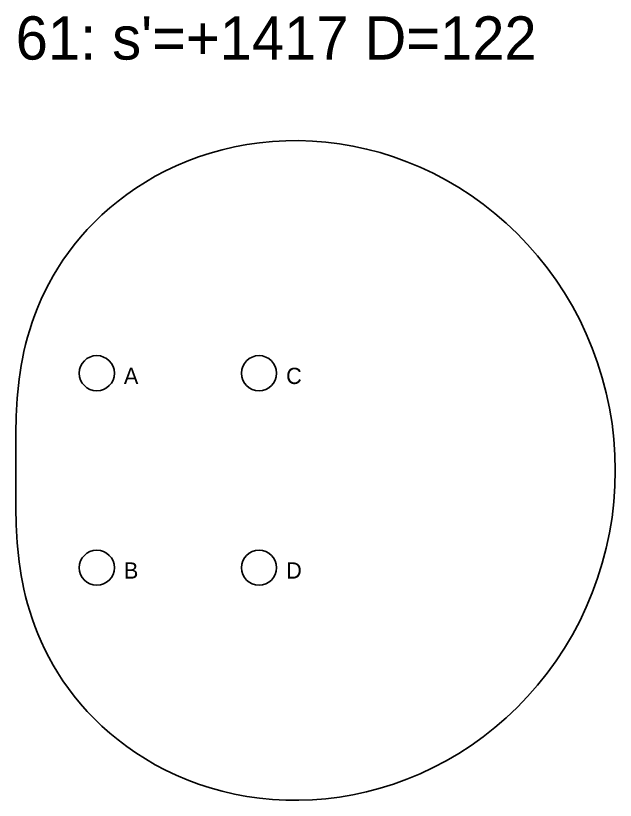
# Model space of a CAD drawing. Header units: millimetres. Extents: x 0 to 2007, y -5243 to 138.
# Drawn here: x 420 to 530.9, y -4861 to -4715.9 of the extents above; entities that cross this region are included whole.
import ezdxf

# ---------------------------------------------------------------- set-up
doc = ezdxf.new("R2010")
doc.units = ezdxf.units.MM
for name, color, linetype in [('DOWEL', 5, 'CONTINUOUS'), ('SLAB_61', 3, 'CONTINUOUS'), ('TEXT', 1, 'CONTINUOUS')]:
    doc.layers.add(name, color=color, linetype=linetype)

msp = doc.modelspace()

# ---------------------------------------------------------------- linework, layer by layer
at = {"layer": 'DOWEL'}
for centre in [(435, -4782), (465, -4782), (435, -4818), (465, -4818)]:
    msp.add_circle(centre, 3.25, dxfattribs=at)
at = {"layer": 'SLAB_61'}
msp.add_lwpolyline([(530.868, -4800), (530.8, -4797.099), (530.598, -4794.204), (530.261, -4791.324), (529.792, -4788.465), (529.19, -4785.634), (528.458, -4782.838), (527.599, -4780.083), (526.615, -4777.376), (525.508, -4774.724), (524.282, -4772.132), (522.942, -4769.607), (521.49, -4767.154), (519.931, -4764.779), (518.27, -4762.486), (516.512, -4760.281), (514.661, -4758.169), (512.724, -4756.152), (510.705, -4754.237), (508.611, -4752.425), (506.447, -4750.72), (504.219, -4749.125), (501.935, -4747.642), (499.599, -4746.274), (497.219, -4745.022), (494.801, -4743.887), (492.351, -4742.871), (489.876, -4741.973), (487.382, -4741.194), (484.876, -4740.533), (482.363, -4739.991), (479.851, -4739.566), (477.344, -4739.256), (474.849, -4739.06), (472.372, -4738.976), (469.919, -4739.001), (467.494, -4739.133), (465.102, -4739.37), (462.75, -4739.707), (460.44, -4740.141), (458.179, -4740.668), (455.969, -4741.286), (453.814, -4741.988), (451.719, -4742.772), (449.685, -4743.633), (447.717, -4744.566), (445.816, -4745.567), (443.985, -4746.63), (442.225, -4747.751), (440.539, -4748.925), (438.927, -4750.148), (437.39, -4751.414), (435.928, -4752.719), (434.543, -4754.057), (433.234, -4755.425), (432, -4756.817), (430.841, -4758.229), (429.755, -4759.657), (428.743, -4761.097), (427.801, -4762.544), (426.929, -4763.995), (426.125, -4765.445), (425.386, -4766.893), (424.71, -4768.333), (424.094, -4769.764), (423.537, -4771.183), (423.034, -4772.587), (422.584, -4773.974), (422.183, -4775.342), (421.829, -4776.69), (421.517, -4778.016), (421.246, -4779.318), (421.011, -4780.597), (420.81, -4781.851), (420.64, -4783.08), (420.497, -4784.285), (420.38, -4785.465), (420.284, -4786.62), (420.207, -4787.752), (420.147, -4788.861), (420.101, -4789.949), (420.066, -4791.016), (420.042, -4792.064), (420.024, -4793.095), (420.013, -4794.111), (420.006, -4795.114), (420.003, -4796.105), (420.001, -4797.087), (420, -4798.062), (420, -4799.032), (420, -4800), (420, -4800.968), (420, -4801.938), (420.001, -4802.913), (420.003, -4803.895), (420.006, -4804.886), (420.013, -4805.889), (420.024, -4806.905), (420.042, -4807.936), (420.066, -4808.984), (420.101, -4810.051), (420.147, -4811.139), (420.207, -4812.248), (420.284, -4813.38), (420.38, -4814.535), (420.497, -4815.715), (420.64, -4816.92), (420.81, -4818.149), (421.011, -4819.403), (421.246, -4820.682), (421.517, -4821.984), (421.829, -4823.31), (422.183, -4824.658), (422.584, -4826.026), (423.034, -4827.413), (423.537, -4828.817), (424.094, -4830.236), (424.71, -4831.667), (425.386, -4833.107), (426.125, -4834.555), (426.929, -4836.005), (427.801, -4837.456), (428.743, -4838.903), (429.755, -4840.343), (430.841, -4841.771), (432, -4843.183), (433.234, -4844.575), (434.543, -4845.943), (435.928, -4847.281), (437.39, -4848.586), (438.927, -4849.852), (440.539, -4851.075), (442.225, -4852.249), (443.985, -4853.37), (445.816, -4854.433), (447.717, -4855.434), (449.685, -4856.367), (451.719, -4857.228), (453.814, -4858.012), (455.969, -4858.714), (458.179, -4859.332), (460.44, -4859.859), (462.75, -4860.293), (465.102, -4860.63), (467.494, -4860.867), (469.919, -4860.999), (472.372, -4861.024), (474.849, -4860.94), (477.344, -4860.744), (479.851, -4860.434), (482.363, -4860.009), (484.876, -4859.467), (487.382, -4858.806), (489.876, -4858.027), (492.351, -4857.129), (494.801, -4856.113), (497.219, -4854.978), (499.599, -4853.726), (501.935, -4852.358), (504.219, -4850.875), (506.447, -4849.28), (508.611, -4847.575), (510.705, -4845.763), (512.724, -4843.848), (514.661, -4841.831), (516.512, -4839.719), (518.27, -4837.514), (519.931, -4835.221), (521.49, -4832.846), (522.942, -4830.393), (524.282, -4827.868), (525.508, -4825.276), (526.615, -4822.624), (527.599, -4819.917), (528.458, -4817.162), (529.19, -4814.366), (529.792, -4811.535), (530.261, -4808.676), (530.598, -4805.796), (530.8, -4802.901)], close=True, dxfattribs=at)

# ---------------------------------------------------------------- texts
at = {"layer": 'DOWEL'}
for s, p in [('A', (440, -4784)), ('C', (470, -4784)), ('B', (440, -4820)), ('D', (470, -4820))]:
    msp.add_text(s, height=3, dxfattribs=at).set_placement(p)
at = {"layer": 'TEXT'}
msp.add_text("61: s'=+1417 D=122", height=8, dxfattribs=at).set_placement((420, -4723.976))

doc.saveas('drawing.dxf')
